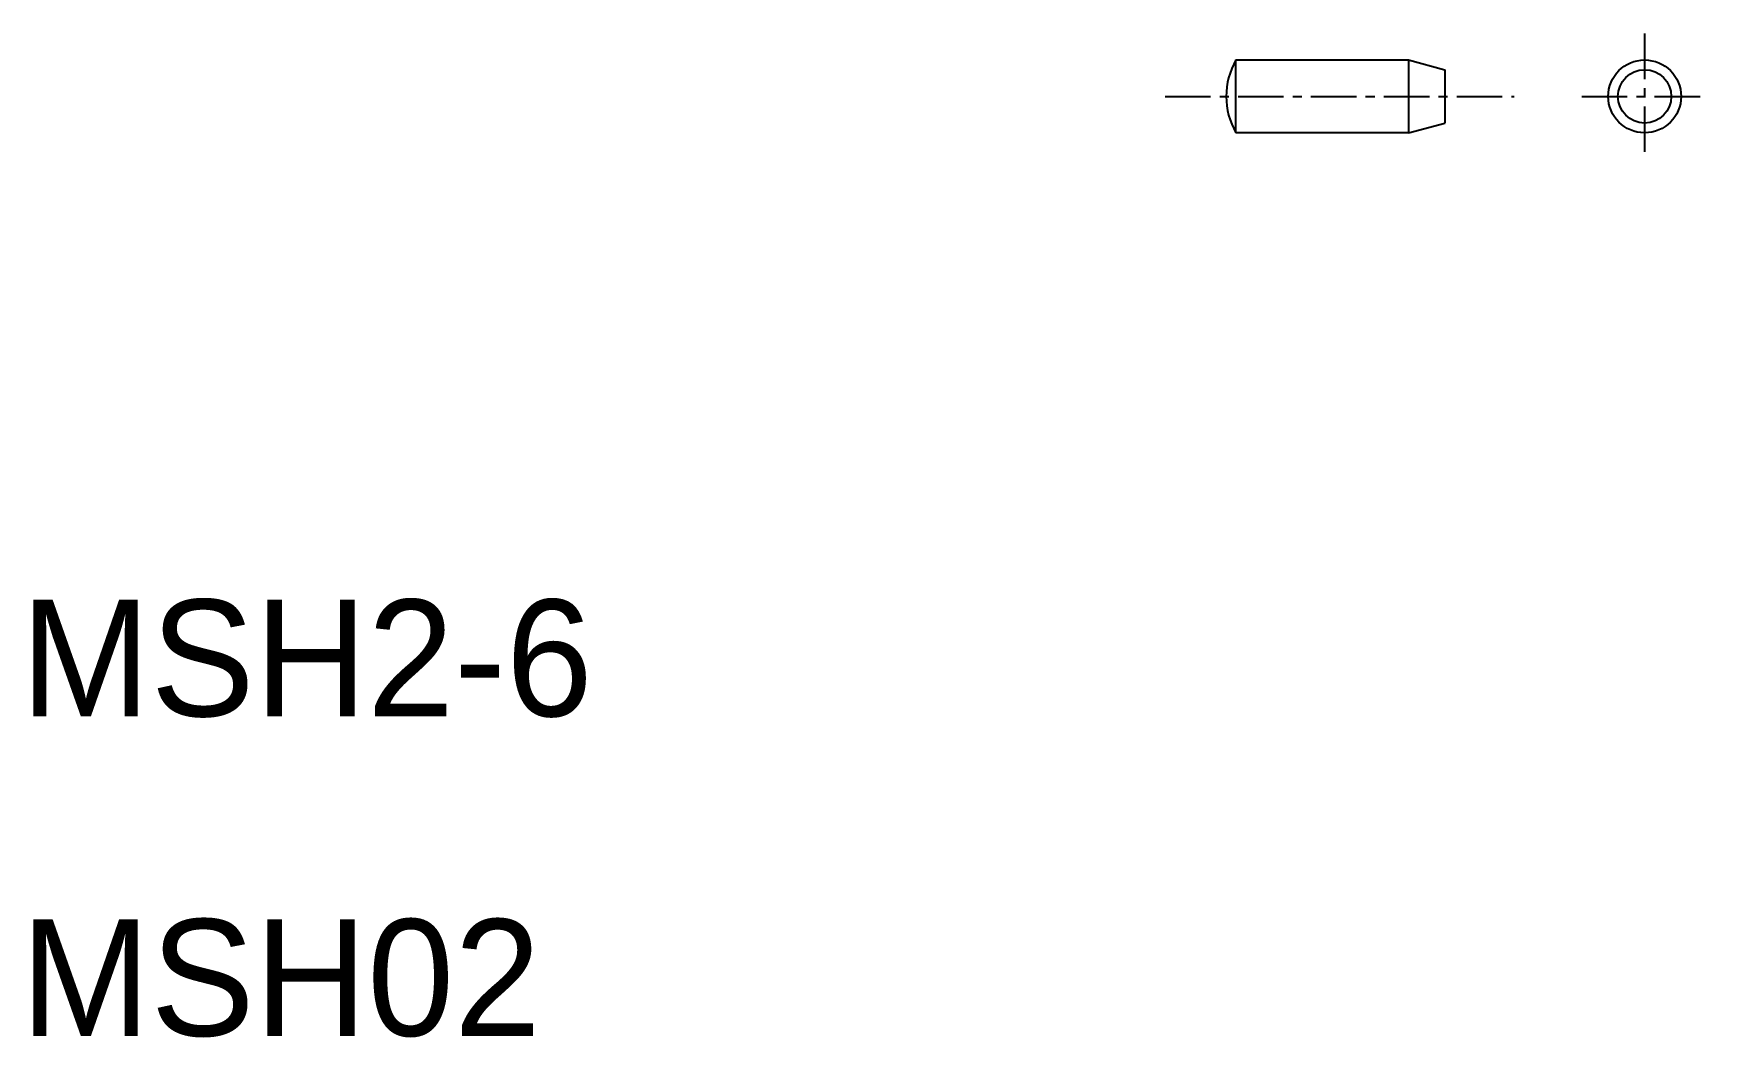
# Model space of a CAD drawing. Extents: x 52.9 to 98.8, y 137 to 164.5.
import ezdxf

# ---------------------------------------------------------------- set-up
doc = ezdxf.new("R2010")
doc.units = 0
doc.linetypes.add('CENTER', pattern=[2, 1.25, -0.25, 0.25, -0.25])
doc.layers.get('0').update_dxf_attribs({"linetype": 'CONTINUOUS'})
doc.layers.add('CENTER', color=1, linetype='CENTER')

msp = doc.modelspace()

# ---------------------------------------------------------------- linework, layer by layer
at = {"color": 7, "linetype": 'CONTINUOUS'}
for p, q in [((85.886, 163.764), (90.618, 163.764)), ((85.886, 161.764), (85.886, 163.764)), ((90.618, 163.764), (91.618, 163.496)), ((90.618, 163.764), (90.618, 161.764)), ((91.618, 163.496), (91.618, 162.032)), ((90.618, 161.764), (85.886, 161.764)), ((90.618, 161.764), (91.618, 162.032))]:
    msp.add_line(p, q, dxfattribs=at)
for radius in [1, 0.732]:
    msp.add_circle((97.097, 162.764), radius, dxfattribs=at)
msp.add_arc((87.618, 162.764), 2, 150, 210, dxfattribs=at)
at = {"layer": 'CENTER', "color": 1, "linetype": 'CENTER'}
for p, q in [((97.097, 164.489), (97.097, 161.038)), ((83.942, 162.764), (93.519, 162.764)), ((95.371, 162.764), (98.822, 162.764))]:
    msp.add_line(p, q, dxfattribs=at)

# ---------------------------------------------------------------- texts
at = {"color": 7, "linetype": 'CONTINUOUS'}
for s, p in [('MSH2-6', (52.547, 145.763)), ('MSH02', (52.547, 136.997))]:
    msp.add_text(s, height=3.2, dxfattribs=at).set_placement(p)

doc.saveas('drawing.dxf')
